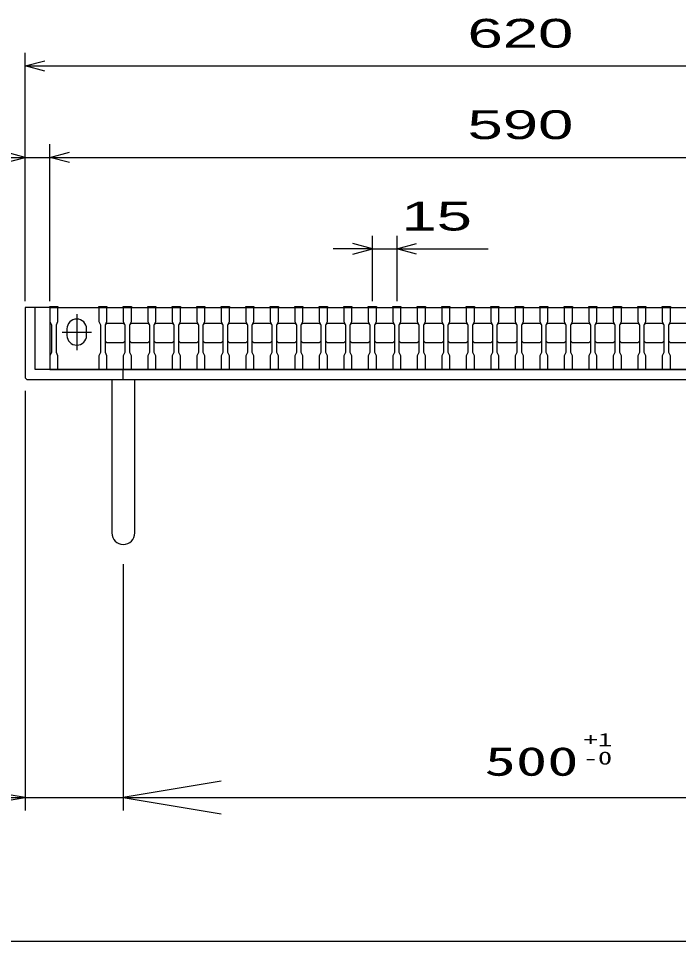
# Model space of a CAD drawing. Units: millimetres, scale not verified. Extents: x -1456 to 1389, y -1026 to 839.
# Drawn here: x -1047 to -643, y -921 to -356 of the extents above; entities that cross this region are included whole.
import ezdxf
from ezdxf.enums import TextEntityAlignment as Align

# ---------------------------------------------------------------- set-up
doc = ezdxf.new("R2010")
doc.units = ezdxf.units.MM
doc.header["$LTSCALE"] = 8
for name, color, linetype, lineweight in [('0_2', 150, 'Continuous', 25), ('16', 3, 'Continuous', 25), ('19', 6, 'Continuous', 25), ('22', 4, 'Continuous', 25)]:
    doc.layers.add(name, color=color, linetype=linetype, lineweight=lineweight)
doc.styles.add('ベクトル', font='')
doc.styles.add('ＭＳ ゴシック', font='')
doc.styles.get('ベクトル').set_extended_font_data('ベクトル')
doc.styles.get('ＭＳ ゴシック').set_extended_font_data('MS Gothic')

# ---------------------------------------------------------------- blocks, each defined once
blk = doc.blocks.new('open_arrow')
at = {"color": 0, "linetype": 'Continuous', "lineweight": -2}
blk.add_lwpolyline([(7.5, 1.25), (0, 0), (7.5, -1.25)], dxfattribs=at)

msp = doc.modelspace()

# ---------------------------------------------------------------- linework, layer by layer
at = {"layer": '0_2'}
msp.add_line((1388.8, -921.2), (-1379.2, -921.2), dxfattribs=at)
at = {"layer": '16'}
for p, q in [((-1028, -533), (-1028, -532.3)), ((-1028, -532.3), (-1023, -532.3)), ((-1028, -533), (-1028, -541.5)), ((-1023, -533), (-1028, -533)), ((-1028, -533), (-1028, -571)), ((-1028, -533), (-438, -533)), ((-1024, -533), (-999, -533)), ((-1023, -532.3), (-1023, -533)), ((-1023, -541.5), (-1023, -533)), ((-998, -533), (-998, -532.3)), ((-998, -532.3), (-993, -532.3)), ((-998, -533), (-998, -541.5)), ((-993, -533), (-998, -533)), ((-993, -532.3), (-993, -533)), ((-993, -541.5), (-993, -533)), ((-983, -533), (-983, -532.3)), ((-983, -532.3), (-978, -532.3)), ((-983, -533), (-983, -541.5)), ((-978, -533), (-983, -533)), ((-978, -532.3), (-978, -533)), ((-978, -541.5), (-978, -533)), ((-968, -533), (-968, -532.3)), ((-968, -532.3), (-963, -532.3)), ((-968, -533), (-968, -541.5)), ((-963, -533), (-968, -533)), ((-963, -532.3), (-963, -533)), ((-963, -541.5), (-963, -533)), ((-953, -533), (-953, -532.3)), ((-953, -532.3), (-948, -532.3)), ((-953, -533), (-953, -541.5)), ((-948, -533), (-953, -533)), ((-948, -532.3), (-948, -533)), ((-948, -541.5), (-948, -533)), ((-938, -533), (-938, -532.3)), ((-938, -532.3), (-933, -532.3)), ((-938, -533), (-938, -541.5)), ((-933, -533), (-938, -533)), ((-933, -532.3), (-933, -533)), ((-933, -541.5), (-933, -533)), ((-923, -533), (-923, -532.3)), ((-923, -532.3), (-918, -532.3)), ((-923, -533), (-923, -541.5)), ((-918, -533), (-923, -533)), ((-918, -532.3), (-918, -533)), ((-918, -541.5), (-918, -533)), ((-908, -533), (-908, -532.3)), ((-908, -532.3), (-903, -532.3)), ((-908, -533), (-908, -541.5)), ((-903, -533), (-908, -533)), ((-903, -532.3), (-903, -533)), ((-903, -541.5), (-903, -533)), ((-893, -533), (-893, -532.3)), ((-893, -532.3), (-888, -532.3)), ((-893, -533), (-893, -541.5)), ((-888, -533), (-893, -533)), ((-888, -532.3), (-888, -533)), ((-888, -541.5), (-888, -533)), ((-878, -533), (-878, -532.3)), ((-878, -532.3), (-873, -532.3)), ((-878, -533), (-878, -541.5)), ((-873, -533), (-878, -533)), ((-873, -532.3), (-873, -533)), ((-873, -541.5), (-873, -533)), ((-863, -533), (-863, -532.3)), ((-863, -532.3), (-858, -532.3)), ((-863, -533), (-863, -541.5)), ((-858, -533), (-863, -533)), ((-858, -532.3), (-858, -533)), ((-858, -541.5), (-858, -533)), ((-848, -533), (-848, -532.3)), ((-848, -532.3), (-843, -532.3)), ((-848, -533), (-848, -541.5)), ((-843, -533), (-848, -533)), ((-843, -532.3), (-843, -533)), ((-843, -541.5), (-843, -533)), ((-833, -533), (-833, -532.3)), ((-833, -532.3), (-828, -532.3)), ((-833, -533), (-833, -541.5)), ((-828, -533), (-833, -533)), ((-828, -532.3), (-828, -533)), ((-828, -541.5), (-828, -533)), ((-818, -533), (-818, -532.3)), ((-818, -532.3), (-813, -532.3)), ((-818, -533), (-818, -541.5)), ((-813, -533), (-818, -533)), ((-813, -532.3), (-813, -533)), ((-813, -541.5), (-813, -533)), ((-803, -533), (-803, -532.3)), ((-803, -532.3), (-798, -532.3)), ((-803, -533), (-803, -541.5)), ((-798, -533), (-803, -533)), ((-798, -532.3), (-798, -533)), ((-798, -541.5), (-798, -533)), ((-788, -533), (-788, -532.3)), ((-788, -532.3), (-783, -532.3)), ((-788, -533), (-788, -541.5)), ((-783, -533), (-788, -533)), ((-783, -532.3), (-783, -533)), ((-783, -541.5), (-783, -533)), ((-773, -533), (-773, -532.3)), ((-773, -532.3), (-768, -532.3)), ((-773, -533), (-773, -541.5)), ((-768, -533), (-773, -533)), ((-768, -532.3), (-768, -533)), ((-768, -541.5), (-768, -533)), ((-758, -533), (-758, -532.3)), ((-758, -532.3), (-753, -532.3)), ((-758, -533), (-758, -541.5)), ((-753, -533), (-758, -533)), ((-753, -532.3), (-753, -533)), ((-753, -541.5), (-753, -533)), ((-743, -533), (-743, -532.3)), ((-743, -532.3), (-738, -532.3)), ((-743, -533), (-743, -541.5)), ((-738, -533), (-743, -533)), ((-738, -532.3), (-738, -533)), ((-738, -541.5), (-738, -533)), ((-728, -533), (-728, -532.3)), ((-728, -532.3), (-723, -532.3)), ((-728, -533), (-728, -541.5)), ((-723, -533), (-728, -533)), ((-723, -532.3), (-723, -533)), ((-723, -541.5), (-723, -533)), ((-713, -533), (-713, -532.3)), ((-713, -532.3), (-708, -532.3)), ((-713, -533), (-713, -541.5)), ((-708, -533), (-713, -533)), ((-708, -532.3), (-708, -533)), ((-708, -541.5), (-708, -533)), ((-698, -533), (-698, -532.3)), ((-698, -532.3), (-693, -532.3)), ((-698, -533), (-698, -541.5)), ((-693, -533), (-698, -533)), ((-693, -532.3), (-693, -533)), ((-693, -541.5), (-693, -533)), ((-683, -533), (-683, -532.3)), ((-683, -532.3), (-678, -532.3)), ((-683, -533), (-683, -541.5)), ((-678, -533), (-683, -533)), ((-678, -532.3), (-678, -533)), ((-678, -541.5), (-678, -533)), ((-668, -533), (-668, -532.3)), ((-668, -532.3), (-663, -532.3)), ((-668, -533), (-668, -541.5)), ((-663, -533), (-668, -533)), ((-663, -532.3), (-663, -533)), ((-663, -541.5), (-663, -533)), ((-653, -533), (-653, -532.3)), ((-653, -532.3), (-648, -532.3)), ((-653, -533), (-653, -541.5)), ((-648, -533), (-653, -533)), ((-648, -532.3), (-648, -533)), ((-648, -541.5), (-648, -533)), ((-1028, -541.5), (-1027, -543.5)), ((-1024, -543.5), (-1023, -541.5)), ((-1011.5, -537), (-1011.5, -559)), ((-998, -541.5), (-997, -543.5)), ((-994, -543.5), (-993, -541.5)), ((-994, -543.5), (-993, -542.5)), ((-993, -542.5), (-983, -542.5)), ((-983, -541.5), (-982, -543.5)), ((-983, -542.5), (-982, -543.5)), ((-979, -543.5), (-978, -541.5)), ((-979, -543.5), (-978, -542.5)), ((-978, -542.5), (-968, -542.5)), ((-968, -541.5), (-967, -543.5)), ((-968, -542.5), (-967, -543.5)), ((-964, -543.5), (-963, -541.5)), ((-964, -543.5), (-963, -542.5)), ((-963, -542.5), (-953, -542.5)), ((-953, -541.5), (-952, -543.5)), ((-953, -542.5), (-952, -543.5)), ((-949, -543.5), (-948, -541.5)), ((-949, -543.5), (-948, -542.5)), ((-948, -542.5), (-938, -542.5)), ((-938, -541.5), (-937, -543.5)), ((-938, -542.5), (-937, -543.5)), ((-934, -543.5), (-933, -541.5)), ((-934, -543.5), (-933, -542.5)), ((-933, -542.5), (-923, -542.5)), ((-923, -541.5), (-922, -543.5)), ((-923, -542.5), (-922, -543.5)), ((-919, -543.5), (-918, -541.5)), ((-919, -543.5), (-918, -542.5)), ((-918, -542.5), (-908, -542.5)), ((-908, -541.5), (-907, -543.5)), ((-908, -542.5), (-907, -543.5)), ((-904, -543.5), (-903, -541.5)), ((-904, -543.5), (-903, -542.5)), ((-903, -542.5), (-893, -542.5)), ((-893, -541.5), (-892, -543.5)), ((-893, -542.5), (-892, -543.5)), ((-889, -543.5), (-888, -541.5)), ((-889, -543.5), (-888, -542.5)), ((-888, -542.5), (-878, -542.5)), ((-878, -541.5), (-877, -543.5)), ((-878, -542.5), (-877, -543.5)), ((-874, -543.5), (-873, -541.5)), ((-874, -543.5), (-873, -542.5)), ((-873, -542.5), (-863, -542.5)), ((-863, -541.5), (-862, -543.5)), ((-863, -542.5), (-862, -543.5)), ((-859, -543.5), (-858, -541.5)), ((-859, -543.5), (-858, -542.5)), ((-858, -542.5), (-848, -542.5)), ((-848, -541.5), (-847, -543.5)), ((-848, -542.5), (-847, -543.5)), ((-844, -543.5), (-843, -541.5)), ((-844, -543.5), (-843, -542.5)), ((-843, -542.5), (-833, -542.5)), ((-833, -541.5), (-832, -543.5)), ((-833, -542.5), (-832, -543.5)), ((-829, -543.5), (-828, -541.5)), ((-829, -543.5), (-828, -542.5)), ((-828, -542.5), (-818, -542.5)), ((-818, -541.5), (-817, -543.5)), ((-818, -542.5), (-817, -543.5)), ((-814, -543.5), (-813, -541.5)), ((-814, -543.5), (-813, -542.5)), ((-813, -542.5), (-803, -542.5)), ((-803, -541.5), (-802, -543.5)), ((-803, -542.5), (-802, -543.5)), ((-799, -543.5), (-798, -541.5)), ((-799, -543.5), (-798, -542.5)), ((-798, -542.5), (-788, -542.5)), ((-788, -541.5), (-787, -543.5)), ((-788, -542.5), (-787, -543.5)), ((-784, -543.5), (-783, -541.5)), ((-784, -543.5), (-783, -542.5)), ((-783, -542.5), (-773, -542.5)), ((-773, -541.5), (-772, -543.5)), ((-773, -542.5), (-772, -543.5)), ((-769, -543.5), (-768, -541.5)), ((-769, -543.5), (-768, -542.5)), ((-768, -542.5), (-758, -542.5)), ((-758, -541.5), (-757, -543.5)), ((-758, -542.5), (-757, -543.5)), ((-754, -543.5), (-753, -541.5)), ((-754, -543.5), (-753, -542.5)), ((-753, -542.5), (-743, -542.5)), ((-743, -541.5), (-742, -543.5)), ((-743, -542.5), (-742, -543.5)), ((-739, -543.5), (-738, -541.5)), ((-739, -543.5), (-738, -542.5)), ((-738, -542.5), (-728, -542.5)), ((-728, -541.5), (-727, -543.5)), ((-728, -542.5), (-727, -543.5)), ((-724, -543.5), (-723, -541.5)), ((-724, -543.5), (-723, -542.5)), ((-723, -542.5), (-713, -542.5)), ((-713, -541.5), (-712, -543.5)), ((-713, -542.5), (-712, -543.5)), ((-709, -543.5), (-708, -541.5)), ((-709, -543.5), (-708, -542.5)), ((-708, -542.5), (-698, -542.5)), ((-698, -541.5), (-697, -543.5)), ((-698, -542.5), (-697, -543.5)), ((-694, -543.5), (-693, -541.5)), ((-694, -543.5), (-693, -542.5)), ((-693, -542.5), (-683, -542.5)), ((-683, -541.5), (-682, -543.5)), ((-683, -542.5), (-682, -543.5)), ((-679, -543.5), (-678, -541.5)), ((-679, -543.5), (-678, -542.5)), ((-678, -542.5), (-668, -542.5)), ((-668, -541.5), (-667, -543.5)), ((-668, -542.5), (-667, -543.5)), ((-664, -543.5), (-663, -541.5)), ((-664, -543.5), (-663, -542.5)), ((-663, -542.5), (-653, -542.5)), ((-653, -541.5), (-652, -543.5)), ((-653, -542.5), (-652, -543.5)), ((-649, -543.5), (-648, -541.5)), ((-649, -543.5), (-648, -542.5)), ((-648, -542.5), (-638, -542.5)), ((-1027, -543.5), (-1027, -560.5)), ((-1024, -560.5), (-1024, -543.5)), ((-1020.5, -548), (-1002.5, -548)), ((-1017.5, -546), (-1017.5, -550)), ((-1005.5, -550), (-1005.5, -546)), ((-997, -543.5), (-997, -560.5)), ((-994, -560.5), (-994, -543.5)), ((-982, -543.5), (-982, -560.5)), ((-979, -560.5), (-979, -543.5)), ((-967, -543.5), (-967, -560.5)), ((-964, -560.5), (-964, -543.5)), ((-952, -543.5), (-952, -560.5)), ((-949, -560.5), (-949, -543.5)), ((-937, -543.5), (-937, -560.5)), ((-934, -560.5), (-934, -543.5)), ((-922, -543.5), (-922, -560.5)), ((-919, -560.5), (-919, -543.5)), ((-907, -543.5), (-907, -560.5)), ((-904, -560.5), (-904, -543.5)), ((-892, -543.5), (-892, -560.5)), ((-889, -560.5), (-889, -543.5)), ((-877, -543.5), (-877, -560.5)), ((-874, -560.5), (-874, -543.5)), ((-862, -543.5), (-862, -560.5)), ((-859, -560.5), (-859, -543.5)), ((-847, -543.5), (-847, -560.5)), ((-844, -560.5), (-844, -543.5)), ((-832, -543.5), (-832, -560.5)), ((-829, -560.5), (-829, -543.5)), ((-817, -543.5), (-817, -560.5)), ((-814, -560.5), (-814, -543.5)), ((-802, -543.5), (-802, -560.5)), ((-799, -560.5), (-799, -543.5)), ((-787, -543.5), (-787, -560.5)), ((-784, -560.5), (-784, -543.5)), ((-772, -543.5), (-772, -560.5)), ((-769, -560.5), (-769, -543.5)), ((-757, -543.5), (-757, -560.5)), ((-754, -560.5), (-754, -543.5)), ((-742, -543.5), (-742, -560.5)), ((-739, -560.5), (-739, -543.5)), ((-727, -543.5), (-727, -560.5)), ((-724, -560.5), (-724, -543.5)), ((-712, -543.5), (-712, -560.5)), ((-709, -560.5), (-709, -543.5)), ((-697, -543.5), (-697, -560.5)), ((-694, -560.5), (-694, -543.5)), ((-682, -543.5), (-682, -560.5)), ((-679, -560.5), (-679, -543.5)), ((-667, -543.5), (-667, -560.5)), ((-664, -560.5), (-664, -543.5)), ((-652, -543.5), (-652, -560.5)), ((-649, -560.5), (-649, -543.5)), ((-993, -554.5), (-994, -553.5)), ((-982, -553.5), (-983, -554.5)), ((-978, -554.5), (-979, -553.5)), ((-967, -553.5), (-968, -554.5)), ((-963, -554.5), (-964, -553.5)), ((-952, -553.5), (-953, -554.5)), ((-948, -554.5), (-949, -553.5)), ((-937, -553.5), (-938, -554.5)), ((-933, -554.5), (-934, -553.5)), ((-922, -553.5), (-923, -554.5)), ((-918, -554.5), (-919, -553.5)), ((-907, -553.5), (-908, -554.5)), ((-903, -554.5), (-904, -553.5)), ((-892, -553.5), (-893, -554.5)), ((-888, -554.5), (-889, -553.5)), ((-877, -553.5), (-878, -554.5)), ((-873, -554.5), (-874, -553.5)), ((-862, -553.5), (-863, -554.5)), ((-858, -554.5), (-859, -553.5)), ((-847, -553.5), (-848, -554.5)), ((-843, -554.5), (-844, -553.5)), ((-832, -553.5), (-833, -554.5)), ((-828, -554.5), (-829, -553.5)), ((-817, -553.5), (-818, -554.5)), ((-813, -554.5), (-814, -553.5)), ((-802, -553.5), (-803, -554.5)), ((-798, -554.5), (-799, -553.5)), ((-787, -553.5), (-788, -554.5)), ((-783, -554.5), (-784, -553.5)), ((-772, -553.5), (-773, -554.5)), ((-768, -554.5), (-769, -553.5)), ((-757, -553.5), (-758, -554.5)), ((-753, -554.5), (-754, -553.5)), ((-742, -553.5), (-743, -554.5)), ((-738, -554.5), (-739, -553.5)), ((-727, -553.5), (-728, -554.5)), ((-723, -554.5), (-724, -553.5)), ((-712, -553.5), (-713, -554.5)), ((-708, -554.5), (-709, -553.5)), ((-697, -553.5), (-698, -554.5)), ((-693, -554.5), (-694, -553.5)), ((-682, -553.5), (-683, -554.5)), ((-678, -554.5), (-679, -553.5)), ((-667, -553.5), (-668, -554.5)), ((-663, -554.5), (-664, -553.5)), ((-652, -553.5), (-653, -554.5)), ((-648, -554.5), (-649, -553.5)), ((-983, -554.5), (-993, -554.5)), ((-968, -554.5), (-978, -554.5)), ((-953, -554.5), (-963, -554.5)), ((-938, -554.5), (-948, -554.5)), ((-923, -554.5), (-933, -554.5)), ((-908, -554.5), (-918, -554.5)), ((-893, -554.5), (-903, -554.5)), ((-878, -554.5), (-888, -554.5)), ((-863, -554.5), (-873, -554.5)), ((-848, -554.5), (-858, -554.5)), ((-833, -554.5), (-843, -554.5)), ((-818, -554.5), (-828, -554.5)), ((-803, -554.5), (-813, -554.5)), ((-788, -554.5), (-798, -554.5)), ((-773, -554.5), (-783, -554.5)), ((-758, -554.5), (-768, -554.5)), ((-743, -554.5), (-753, -554.5)), ((-728, -554.5), (-738, -554.5)), ((-713, -554.5), (-723, -554.5)), ((-698, -554.5), (-708, -554.5)), ((-683, -554.5), (-693, -554.5)), ((-668, -554.5), (-678, -554.5)), ((-653, -554.5), (-663, -554.5)), ((-638, -554.5), (-648, -554.5)), ((-1027, -560.5), (-1028, -562.5)), ((-1028, -562.5), (-1028, -571)), ((-1023, -562.5), (-1024, -560.5)), ((-1023, -571), (-1023, -562.5)), ((-997, -560.5), (-998, -562.5)), ((-998, -562.5), (-998, -571)), ((-993, -562.5), (-994, -560.5)), ((-993, -571), (-993, -562.5)), ((-982, -560.5), (-983, -562.5)), ((-983, -562.5), (-983, -571)), ((-978, -562.5), (-979, -560.5)), ((-978, -571), (-978, -562.5)), ((-967, -560.5), (-968, -562.5)), ((-968, -562.5), (-968, -571)), ((-963, -562.5), (-964, -560.5)), ((-963, -571), (-963, -562.5)), ((-952, -560.5), (-953, -562.5)), ((-953, -562.5), (-953, -571)), ((-948, -562.5), (-949, -560.5)), ((-948, -571), (-948, -562.5)), ((-937, -560.5), (-938, -562.5)), ((-938, -562.5), (-938, -571)), ((-933, -562.5), (-934, -560.5)), ((-933, -571), (-933, -562.5)), ((-922, -560.5), (-923, -562.5)), ((-923, -562.5), (-923, -571)), ((-918, -562.5), (-919, -560.5)), ((-918, -571), (-918, -562.5)), ((-907, -560.5), (-908, -562.5)), ((-908, -562.5), (-908, -571)), ((-903, -562.5), (-904, -560.5)), ((-903, -571), (-903, -562.5)), ((-892, -560.5), (-893, -562.5)), ((-893, -562.5), (-893, -571)), ((-888, -562.5), (-889, -560.5)), ((-888, -571), (-888, -562.5)), ((-877, -560.5), (-878, -562.5)), ((-878, -562.5), (-878, -571)), ((-873, -562.5), (-874, -560.5)), ((-873, -571), (-873, -562.5)), ((-862, -560.5), (-863, -562.5)), ((-863, -562.5), (-863, -571)), ((-858, -562.5), (-859, -560.5)), ((-858, -571), (-858, -562.5)), ((-847, -560.5), (-848, -562.5)), ((-848, -562.5), (-848, -571)), ((-843, -562.5), (-844, -560.5)), ((-843, -571), (-843, -562.5)), ((-832, -560.5), (-833, -562.5)), ((-833, -562.5), (-833, -571)), ((-828, -562.5), (-829, -560.5)), ((-828, -571), (-828, -562.5)), ((-817, -560.5), (-818, -562.5)), ((-818, -562.5), (-818, -571)), ((-813, -562.5), (-814, -560.5)), ((-813, -571), (-813, -562.5)), ((-802, -560.5), (-803, -562.5)), ((-803, -562.5), (-803, -571)), ((-798, -562.5), (-799, -560.5)), ((-798, -571), (-798, -562.5)), ((-787, -560.5), (-788, -562.5)), ((-788, -562.5), (-788, -571)), ((-783, -562.5), (-784, -560.5)), ((-783, -571), (-783, -562.5)), ((-772, -560.5), (-773, -562.5)), ((-773, -562.5), (-773, -571)), ((-768, -562.5), (-769, -560.5)), ((-768, -571), (-768, -562.5)), ((-757, -560.5), (-758, -562.5)), ((-758, -562.5), (-758, -571)), ((-753, -562.5), (-754, -560.5)), ((-753, -571), (-753, -562.5)), ((-742, -560.5), (-743, -562.5)), ((-743, -562.5), (-743, -571)), ((-738, -562.5), (-739, -560.5)), ((-738, -571), (-738, -562.5)), ((-727, -560.5), (-728, -562.5)), ((-728, -562.5), (-728, -571)), ((-723, -562.5), (-724, -560.5)), ((-723, -571), (-723, -562.5)), ((-712, -560.5), (-713, -562.5)), ((-713, -562.5), (-713, -571)), ((-708, -562.5), (-709, -560.5)), ((-708, -571), (-708, -562.5)), ((-697, -560.5), (-698, -562.5)), ((-698, -562.5), (-698, -571)), ((-693, -562.5), (-694, -560.5)), ((-693, -571), (-693, -562.5)), ((-682, -560.5), (-683, -562.5)), ((-683, -562.5), (-683, -571)), ((-678, -562.5), (-679, -560.5)), ((-678, -571), (-678, -562.5)), ((-667, -560.5), (-668, -562.5)), ((-668, -562.5), (-668, -571)), ((-663, -562.5), (-664, -560.5)), ((-663, -571), (-663, -562.5)), ((-652, -560.5), (-653, -562.5)), ((-653, -562.5), (-653, -571)), ((-648, -562.5), (-649, -560.5)), ((-648, -571), (-648, -562.5)), ((-1028, -571), (-1023, -571)), ((-1028, -571), (-543, -571)), ((-998, -571), (-993, -571)), ((-983, -571), (-978, -571)), ((-968, -571), (-963, -571)), ((-953, -571), (-948, -571)), ((-938, -571), (-933, -571)), ((-923, -571), (-918, -571)), ((-908, -571), (-903, -571)), ((-893, -571), (-888, -571)), ((-878, -571), (-873, -571)), ((-863, -571), (-858, -571)), ((-848, -571), (-843, -571)), ((-833, -571), (-828, -571)), ((-818, -571), (-813, -571)), ((-803, -571), (-798, -571)), ((-788, -571), (-783, -571)), ((-773, -571), (-768, -571)), ((-758, -571), (-753, -571)), ((-743, -571), (-738, -571)), ((-728, -571), (-723, -571)), ((-713, -571), (-708, -571)), ((-698, -571), (-693, -571)), ((-683, -571), (-678, -571)), ((-668, -571), (-663, -571)), ((-653, -571), (-648, -571))]:
    msp.add_line(p, q, dxfattribs=at)
for centre, start, end in [((-1011.5, -546), 0, 180), ((-1011.5, -550), 180, 0)]:
    msp.add_arc(centre, 6, start, end, dxfattribs=at)
at = {"layer": '19'}
for p, q in [((-1028, -533), (-1043, -533)), ((-1043, -533), (-1043, -576)), ((-1037, -571), (-1037, -533)), ((-1043, -576), (-1042, -577)), ((-543, -571), (-1037, -571)), ((-983, -577), (-983, -571)), ((-1042, -577), (-543, -577)), ((-990, -577), (-990, -671)), ((-976, -671), (-976, -577))]:
    msp.add_line(p, q, dxfattribs=at)
msp.add_arc((-983, -671), 7, 180, 0, dxfattribs=at)
at = {"layer": '22'}
for p, q in [((-1043, -529), (-1043, -377)), ((-1043, -385), (-1031, -381.8)), ((-1031, -388.2), (-1043, -385)), ((-1043, -385), (-423, -385)), ((-1043, -529), (-1043, -433)), ((-1028, -529), (-1028, -433)), ((-1043, -441), (-1055, -437.8)), ((-1028, -441), (-1016, -437.8)), ((-1099, -441), (-1043, -441)), ((-1055, -444.2), (-1043, -441)), ((-1043, -441), (-1028, -441)), ((-1016, -444.2), (-1028, -441)), ((-1028, -441), (-438, -441)), ((-830.5, -529), (-830.5, -489)), ((-815.5, -489), (-815.5, -529)), ((-830.5, -497), (-854.5, -497)), ((-830.5, -497), (-842.5, -493.8)), ((-842.5, -500.2), (-830.5, -497)), ((-830.5, -497), (-815.5, -497)), ((-815.5, -497), (-803.5, -493.8)), ((-803.5, -500.2), (-815.5, -497)), ((-815.5, -497), (-759.5, -497)), ((-1043, -584), (-1043, -840.944)), ((-983, -690.125), (-983, -840.944)), ((-983, -690.125), (-983, -840.944)), ((-1120.582, -832.944), (-983, -832.944)), ((-983, -832.944), (-483, -832.944))]:
    msp.add_line(p, q, dxfattribs=at)

# ---------------------------------------------------------------- block references
at = {"layer": '22', "xscale": 8, "yscale": 8, "rotation": 180}
msp.add_blockref('open_arrow', (-1043, -832.944), dxfattribs=at)
at = {"layer": '22', "xscale": 8, "yscale": 8}
msp.add_blockref('open_arrow', (-983, -832.944), dxfattribs=at)

# ---------------------------------------------------------------- texts
at = {"layer": '22', "color": 2, "style": 'ベクトル', "width": 1.65}
for s, p in [(' 620 ', (-783, -365)), (' 590 ', (-783, -421)), (' 15 ', (-823.5, -477))]:
    msp.add_text(s, height=17.6, dxfattribs=at).set_placement(p, align=Align.MIDDLE_LEFT)
at = {"layer": '22', "color": 2, "style": 'ＭＳ ゴシック', "width": 1.6}
for s, p in [('+1', (-692.381, -797.554)), ('-0', (-692.381, -808.82))]:
    msp.add_text(s, height=8.065, dxfattribs=at).set_placement(p, align=Align.MIDDLE_CENTER)
at = {"layer": '22', "style": 'ＭＳ ゴシック', "width": 1.6}
msp.add_text('500', height=17.6, dxfattribs=at).set_placement((-733, -824.944), align=Align.BOTTOM_CENTER)

doc.saveas('drawing.dxf')
